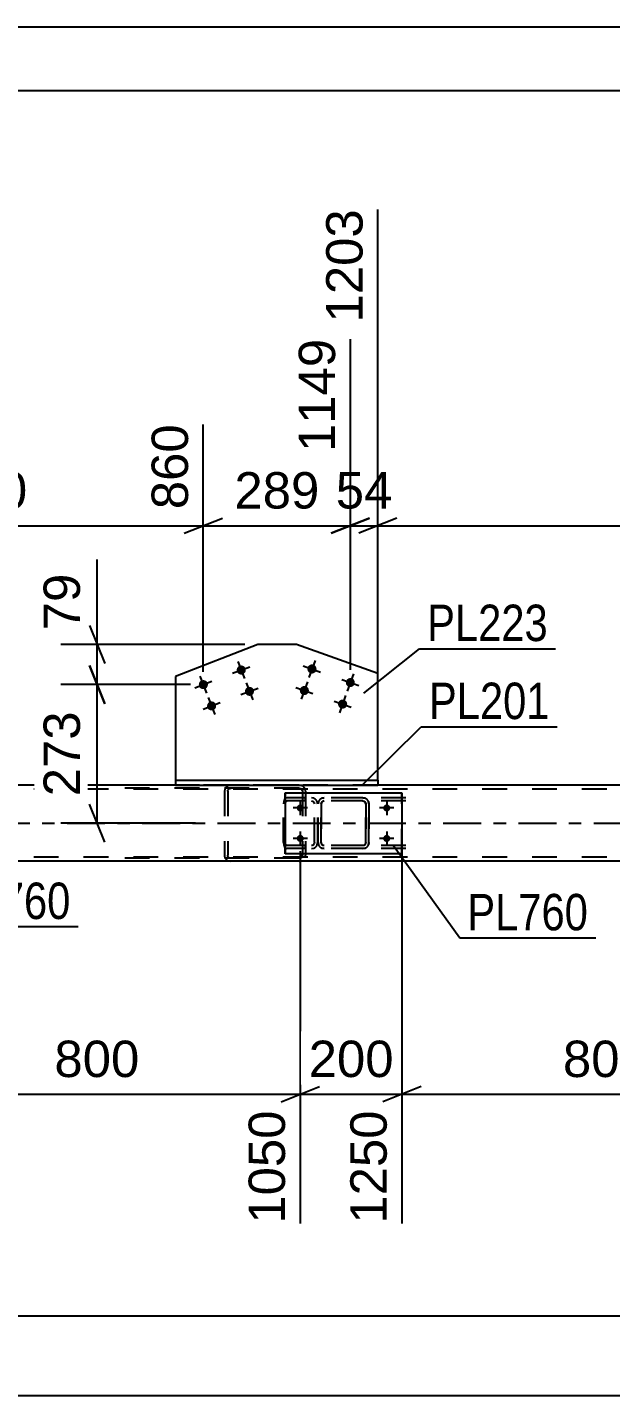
# Model space of a CAD drawing. Header units: millimetres. Extents: x -136 to 705, y -401 to 193.
# Drawn here: x -8.1 to 37.8, y 85.5 to 193.2 of the extents above; entities that cross this region are included whole.
import ezdxf

# ---------------------------------------------------------------- set-up
doc = ezdxf.new("R2010")
doc.units = ezdxf.units.MM
doc.linetypes.add('DXK_LINE_DOT2', pattern=[3.9198, 1.9599, -1.9599])
doc.linetypes.add('DXK_LINE_DOT3', pattern=[5.9187, 2.979, -0.9799, 0.9799, -0.9799])
doc.styles.add('Arial', font='ARIAL.TTF', dxfattribs={"height": 0.2})
doc.styles.add('Arial Narrow', font='ARIALN.TTF', dxfattribs={"height": 0.2})

# ---------------------------------------------------------------- blocks, each defined once
blk = doc.blocks.new('Unknown-318887035-1115')
at = {"color": 5, "linetype": 'Continuous'}
for p, q in [((705.32, 193.19), (-135.68, 193.19)), ((700.32, 188.19), (-130.68, 188.19))]:
    blk.add_line(p, q, dxfattribs=at)
blk = doc.blocks.new('Bolt-318887035-1570 - 1230')
at = {"linetype": 'Continuous'}
for points in [[(13.41, 131.46, -1), (13.41, 132.02, -1)], [(20.21, 131.46, -1), (20.21, 132.02, -1)], [(13.41, 129.06, -1), (13.41, 129.62, -1)], [(20.21, 129.06, -1), (20.21, 129.62, -1)]]:
    blk.add_hatch(color=1, dxfattribs=at).paths.add_polyline_path(points)
at = {"color": 1, "linetype": 'Continuous'}
for p, q in [((13.97, 131.74), (12.85, 131.74)), ((13.41, 132.3), (13.41, 131.18)), ((20.77, 131.74), (19.65, 131.74)), ((20.21, 132.3), (20.21, 131.18)), ((13.97, 129.34), (12.85, 129.34)), ((13.41, 129.9), (13.41, 128.78)), ((20.77, 129.34), (19.65, 129.34)), ((20.21, 129.9), (20.21, 128.78))]:
    blk.add_line(p, q, dxfattribs=at)
blk = doc.blocks.new('Part-318887035-1452 - 1230')
at = {"color": 7, "linetype": 'DXK_LINE_DOT2'}
for p, q in [((12.26, 132.5), (12.17, 132.4)), ((12.36, 132.54), (12.26, 132.5)), ((21.72, 132.54), (12.36, 132.54)), ((13.83, 132.3), (13.83, 132.54)), ((14.47, 132.5), (14.28, 132.54)), ((12.12, 132.24), (12.1, 132.06)), ((12.1, 129.02), (12.1, 132.06)), ((12.17, 132.4), (12.12, 132.24)), ((12.23, 132.06), (12.24, 132.15)), ((12.23, 129.02), (12.23, 132.06)), ((12.24, 132.15), (12.27, 132.23)), ((12.27, 132.23), (12.31, 132.28)), ((12.31, 132.28), (12.36, 132.3)), ((21.72, 132.3), (12.36, 132.3)), ((14.28, 132.3), (14.37, 132.28)), ((14.37, 132.28), (14.45, 132.23)), ((14.45, 132.23), (14.51, 132.15)), ((14.51, 132.15), (14.53, 132.06)), ((14.53, 129.02), (14.53, 132.06)), ((14.78, 132.06), (14.74, 132.24)), ((14.78, 129.02), (14.78, 132.06)), ((12.1, 129.02), (12.12, 128.83)), ((12.12, 128.83), (12.17, 128.68)), ((12.17, 128.68), (12.26, 128.57)), ((12.24, 128.92), (12.23, 129.02)), ((12.27, 128.85), (12.24, 128.92)), ((12.26, 128.57), (12.36, 128.54)), ((12.31, 128.79), (12.27, 128.85)), ((12.36, 128.78), (12.31, 128.79)), ((21.72, 128.78), (12.36, 128.78)), ((21.72, 128.54), (12.36, 128.54)), ((13.83, 128.54), (13.83, 128.78)), ((14.37, 128.79), (14.28, 128.78)), ((14.28, 128.54), (14.47, 128.57)), ((14.45, 128.85), (14.37, 128.79)), ((14.51, 128.92), (14.45, 128.85)), ((14.53, 129.02), (14.51, 128.92)), ((14.74, 128.83), (14.78, 129.02))]:
    blk.add_line(p, q, dxfattribs=at)
for centre, start, end in [((14.29, 132.04), 23.8951, 68.8487), ((14.29, 129.03), 291.1513, 336.1049)]:
    blk.add_arc(centre, 0.492, start, end, dxfattribs=at)
blk = doc.blocks.new('Part-318887035-1468 - 1230')
at = {"color": 2, "linetype": 'Continuous'}
for p, q in [((10.06, 144.6), (3.6, 142.1)), ((13.1, 144.6), (10.06, 144.6)), ((19.51, 142.33), (13.1, 144.6)), ((19.51, 133.94), (19.51, 142.33)), ((3.6, 142.1), (3.6, 133.94))]:
    blk.add_line(p, q, dxfattribs=at)
at = {"color": 7, "linetype": 'DXK_LINE_DOT2'}
blk.add_line((3.6, 133.94), (19.51, 133.94), dxfattribs=at)
blk = doc.blocks.new('Part-318887035-1483 - 1230')
at = {"color": 2, "linetype": 'Continuous'}
for p, q in [((3.6, 133.94), (3.6, 133.54)), ((3.6, 133.94), (19.51, 133.94)), ((19.51, 133.94), (19.51, 133.54)), ((3.6, 133.54), (19.51, 133.54))]:
    blk.add_line(p, q, dxfattribs=at)
blk = doc.blocks.new('Bolt-318887035-1567 - 1230')
at = {"linetype": 'Continuous'}
for points in [[(9.1, 142.73, -1), (8.43, 142.47, -1)], [(6.12, 141.58, -1), (5.45, 141.32, -1)], [(9.75, 141.05, -1), (9.08, 140.79, -1)], [(6.77, 139.9, -1), (6.1, 139.64, -1)]]:
    blk.add_hatch(color=1, dxfattribs=at).paths.add_polyline_path(points)
at = {"color": 1, "linetype": 'Continuous'}
for p, q in [((8.51, 143.27), (9.03, 141.93)), ((8.09, 142.34), (9.44, 142.86)), ((5.11, 141.19), (6.45, 141.71)), ((5.52, 142.12), (6.04, 140.78)), ((8.74, 140.66), (10.09, 141.18)), ((9.16, 141.6), (9.68, 140.25)), ((5.76, 139.51), (7.1, 140.03)), ((6.17, 140.44), (6.69, 139.1))]:
    blk.add_line(p, q, dxfattribs=at)
blk = doc.blocks.new('Part-318887035-1617 - 1230')
at = {"color": 7, "linetype": 'DXK_LINE_DOT2'}
for p, q in [((629.41, 133.22), (-28.61, 133.22)), ((19.51, 133.54), (3.6, 133.54)), ((629.41, 127.86), (-28.61, 127.86))]:
    blk.add_line(p, q, dxfattribs=at)
at = {"color": 2, "linetype": 'Continuous'}
for p, q in [((3.6, 133.54), (-24.61, 133.54)), ((88.93, 133.54), (19.51, 133.54)), ((629.41, 127.54), (-24.61, 127.54))]:
    blk.add_line(p, q, dxfattribs=at)
at = {"color": 7, "linetype": 'DXK_LINE_DOT3'}
blk.add_line((-28.61, 130.54), (629.41, 130.54), dxfattribs=at)
blk = doc.blocks.new('Part-318887035-1641 - 1230')
at = {"color": 7, "linetype": 'DXK_LINE_DOT2'}
for p, q in [((13.32, 133.54), (-0.58, 133.54)), ((13.32, 133.3), (-0.58, 133.3)), ((7.48, 133.22), (7.45, 133.06)), ((7.45, 133.06), (7.45, 128.02)), ((7.48, 133.24), (7.48, 133.22)), ((7.7, 133.06), (7.72, 133.15)), ((7.7, 133.06), (7.7, 128.02)), ((7.72, 133.15), (7.78, 133.23)), ((7.96, 133.54), (7.76, 133.5)), ((7.78, 133.23), (7.86, 133.28)), ((7.86, 133.28), (7.96, 133.3)), ((13.52, 133.5), (13.32, 133.54)), ((13.32, 133.3), (13.42, 133.28)), ((13.42, 133.28), (13.5, 133.23)), ((13.5, 133.23), (13.56, 133.15)), ((13.56, 133.15), (13.58, 133.06)), ((13.58, 133.06), (13.58, 128.02)), ((13.8, 133.22), (13.79, 133.24)), ((13.83, 133.06), (13.8, 133.22)), ((13.83, 133.06), (13.83, 128.02)), ((13.32, 127.78), (-0.58, 127.78)), ((13.32, 127.54), (-0.58, 127.54)), ((7.45, 128.02), (7.46, 127.95)), ((7.46, 127.95), (7.48, 127.83)), ((7.72, 127.95), (7.7, 128.02)), ((7.72, 127.92), (7.72, 127.95)), ((7.78, 127.85), (7.72, 127.92)), ((7.76, 127.57), (7.96, 127.54)), ((7.86, 127.79), (7.78, 127.85)), ((7.96, 127.78), (7.86, 127.79)), ((13.42, 127.79), (13.32, 127.78)), ((13.32, 127.54), (13.52, 127.57)), ((13.5, 127.85), (13.42, 127.79)), ((13.56, 127.92), (13.5, 127.85)), ((13.56, 127.95), (13.58, 128.02)), ((13.56, 127.92), (13.56, 127.95)), ((13.79, 127.83), (13.82, 127.95)), ((13.82, 127.95), (13.83, 128.02))]:
    blk.add_line(p, q, dxfattribs=at)
for centre, start, end in [((7.94, 133.03), 110.7583, 155.68), ((13.34, 133.03), 24.32, 69.2417), ((7.94, 128.04), 204.32, 249.2417)]:
    blk.add_arc(centre, 0.496, start, end, dxfattribs=at)
blk = doc.blocks.new('Part-318887035-1664 - 1230')
at = {"color": 2, "linetype": 'Continuous'}
for p, q in [((12.21, 132.94), (12.21, 128.14)), ((12.21, 132.94), (21.41, 132.94)), ((21.41, 132.94), (21.41, 128.14)), ((21.41, 128.14), (12.21, 128.14))]:
    blk.add_line(p, q, dxfattribs=at)
at = {"color": 7, "linetype": 'DXK_LINE_DOT2'}
for p, q in [((12.21, 128.14), (12.21, 132.94)), ((21.41, 128.14), (21.41, 132.94))]:
    blk.add_line(p, q, dxfattribs=at)
blk = doc.blocks.new('Part-318887035-1665 - 1230')
at = {"color": 7, "linetype": 'DXK_LINE_DOT2'}
for p, q in [((15.1, 132.5), (15.29, 132.54)), ((15.29, 132.54), (15.1, 132.5)), ((18.33, 132.54), (15.29, 132.54)), ((18.33, 132.54), (18.51, 132.5)), ((18.51, 132.5), (18.33, 132.54)), ((14.81, 132.06), (14.84, 132.24)), ((14.84, 132.24), (14.81, 132.06)), ((14.81, 129.02), (14.81, 132.06)), ((14.81, 132.06), (14.81, 132.06)), ((14.81, 129.02), (14.81, 132.06)), ((15.05, 132.06), (15.07, 132.15)), ((15.07, 132.15), (15.05, 132.06)), ((15.05, 129.02), (15.05, 132.06)), ((15.05, 132.06), (15.05, 132.06)), ((15.05, 132.06), (15.05, 129.02)), ((15.07, 132.15), (15.12, 132.23)), ((15.12, 132.23), (15.07, 132.15)), ((15.12, 132.23), (15.2, 132.28)), ((15.2, 132.28), (15.12, 132.23)), ((15.29, 132.3), (15.2, 132.28)), ((18.33, 132.3), (15.29, 132.3)), ((18.33, 132.3), (18.42, 132.28)), ((18.42, 132.28), (18.5, 132.23)), ((18.5, 132.23), (18.42, 132.28)), ((18.5, 132.23), (18.55, 132.15)), ((18.55, 132.15), (18.5, 132.23)), ((18.55, 132.15), (18.57, 132.06)), ((18.57, 132.06), (18.55, 132.15)), ((18.57, 129.02), (18.57, 132.06)), ((18.57, 132.06), (18.57, 132.06)), ((18.57, 132.06), (18.57, 129.02)), ((18.77, 132.24), (18.81, 132.06)), ((18.81, 132.06), (18.77, 132.24)), ((18.81, 129.02), (18.81, 132.06)), ((18.81, 132.06), (18.81, 132.06)), ((18.81, 132.06), (18.81, 129.02)), ((14.81, 129.02), (14.81, 129.02)), ((14.84, 128.83), (14.81, 129.02)), ((14.81, 129.02), (14.84, 128.83)), ((15.05, 129.02), (15.05, 129.02)), ((15.07, 128.92), (15.05, 129.02)), ((15.05, 129.02), (15.07, 128.92)), ((15.12, 128.85), (15.07, 128.92)), ((15.07, 128.92), (15.12, 128.85)), ((15.29, 128.54), (15.1, 128.57)), ((15.1, 128.57), (15.29, 128.54)), ((15.2, 128.79), (15.12, 128.85)), ((15.12, 128.85), (15.2, 128.79)), ((15.29, 128.78), (15.2, 128.79)), ((18.33, 128.78), (15.29, 128.78)), ((18.33, 128.54), (15.29, 128.54)), ((18.42, 128.79), (18.33, 128.78)), ((18.51, 128.57), (18.33, 128.54)), ((18.33, 128.54), (18.51, 128.57)), ((18.5, 128.85), (18.42, 128.79)), ((18.42, 128.79), (18.5, 128.85)), ((18.55, 128.92), (18.5, 128.85)), ((18.5, 128.85), (18.55, 128.92)), ((18.57, 129.02), (18.55, 128.92)), ((18.55, 128.92), (18.57, 129.02)), ((18.57, 129.02), (18.57, 129.02)), ((18.81, 129.02), (18.77, 128.83)), ((18.77, 128.83), (18.81, 129.02)), ((18.81, 129.02), (18.81, 129.02))]:
    blk.add_line(p, q, dxfattribs=at)
at = {"color": 7, "linetype": 'DXK_LINE_DOT3'}
blk.add_line((16.81, 130.54), (16.81, 130.54), dxfattribs=at)
at = {"color": 7, "linetype": 'DXK_LINE_DOT2'}
for centre, start, end in [((15.29, 132.06), 112.5, 157.5), ((15.29, 132.06), 112.5, 157.5), ((18.33, 132.06), 22.5, 67.5), ((18.33, 132.06), 22.5, 67.5), ((15.29, 129.02), 202.5, 247.5), ((15.29, 129.02), 202.5, 247.5), ((18.33, 129.02), 292.5, 337.5), ((18.33, 129.02), 292.5, 337.5)]:
    blk.add_arc(centre, 0.48, start, end, dxfattribs=at)
blk = doc.blocks.new('Bolt-318887035-1669 - 1230')
at = {"linetype": 'Continuous'}
for points in [[(14.67, 142.56, -1), (13.99, 142.8, -1)], [(14.07, 140.86, -1), (13.39, 141.11, -1)], [(17.68, 141.49, -1), (17.01, 141.73, -1)], [(17.08, 139.79, -1), (16.4, 140.04, -1)]]:
    blk.add_hatch(color=1, dxfattribs=at).paths.add_polyline_path(points)
at = {"color": 1, "linetype": 'Continuous'}
for p, q in [((14.57, 143.36), (14.09, 142)), ((13.65, 142.92), (15.01, 142.44)), ((17.59, 142.29), (17.1, 140.93)), ((13.05, 141.23), (14.41, 140.74)), ((13.97, 141.66), (13.49, 140.31)), ((16.67, 141.85), (18.02, 141.37)), ((16.07, 140.16), (17.42, 139.67)), ((16.98, 140.59), (16.5, 139.24))]:
    blk.add_line(p, q, dxfattribs=at)
blk = doc.blocks.new('StraightDimension-318887035-2013 - 1230')
at = {"color": 7, "linetype": 'Continuous'}
for p, q in [((19.51, 134.94), (19.51, 178.85)), ((17.35, 142.61), (17.35, 168.65)), ((15.85, 153.36), (18.85, 154.56)), ((21.01, 154.56), (18.01, 153.36)), ((17.35, 153.96), (19.51, 153.96))]:
    blk.add_line(p, q, dxfattribs=at)
at = {"color": 0, "linetype": 'Continuous'}
blk.add_wipeout([(18.91, 179.45), (14.71, 179.45), (14.71, 169.36), (18.91, 169.36)], dxfattribs=at)
at = {"color": 3, "linetype": 'Continuous', "style": 'Arial'}
blk.add_text('1203', height=2.865, rotation=90.0002, dxfattribs=at).set_placement((18.31, 169.96))
at = {"color": 0}
blk.add_wipeout([(21.25, 154.71), (21.25, 158.91), (15.6, 158.91), (15.6, 154.71)], dxfattribs=at)
at = {"color": 3, "style": 'Arial'}
blk.add_text('54', height=2.865, dxfattribs=at).set_placement((16.2, 155.31))
blk = doc.blocks.new('StraightDimension-318887035-2029 - 1230')
at = {"color": 7, "linetype": 'Continuous'}
for p, q in [((5.78, 142.45), (5.78, 161.93)), ((-28.61, 134.54), (-28.61, 157.48)), ((-27.11, 154.56), (-30.11, 153.36)), ((4.28, 153.36), (7.28, 154.56)), ((-28.61, 153.96), (5.78, 153.96))]:
    blk.add_line(p, q, dxfattribs=at)
at = {"color": 0}
blk.add_wipeout([(-7.48, 154.71), (-7.48, 158.91), (-15.35, 158.91), (-15.35, 154.71)], dxfattribs=at)
at = {"color": 3, "style": 'Arial'}
blk.add_text('860', height=2.865, dxfattribs=at).set_placement((-14.75, 155.31))
at = {"color": 0, "linetype": 'Continuous'}
for points in [[(5.18, 162.53), (0.98, 162.53), (0.98, 154.66), (5.18, 154.66)], [(-29.21, 158.08), (-33.41, 158.08), (-33.41, 154.66), (-29.21, 154.66)]]:
    blk.add_wipeout(points, dxfattribs=at)
at = {"color": 3, "linetype": 'Continuous', "style": 'Arial'}
for s, height, p in [('860', 2.865, (4.58, 155.26)), ('0', 2.87, (-29.81, 155.26))]:
    blk.add_text(s, height=height, rotation=90.0002, dxfattribs=at).set_placement(p)
blk = doc.blocks.new('StraightDimension-318887035-1779 - 1230')
at = {"color": 7, "linetype": 'Continuous'}
for p, q in [((-2.57, 144.6), (-2.57, 151.3)), ((-2.57, 144.6), (-2.57, 151.3)), ((-3.17, 146.1), (-1.97, 143.1)), ((9.06, 144.6), (-5.42, 144.6)), ((-2.57, 141.45), (-2.57, 144.6)), ((-1.97, 139.95), (-3.17, 142.95)), ((4.78, 141.45), (-5.42, 141.45))]:
    blk.add_line(p, q, dxfattribs=at)
at = {"color": 0}
blk.add_wipeout([(-3.32, 150.78), (-7.52, 150.78), (-7.52, 145.13), (-3.32, 145.13)], dxfattribs=at)
at = {"color": 3, "style": 'Arial'}
blk.add_text('79', height=2.865, rotation=90.0002, dxfattribs=at).set_placement((-3.92, 145.73))
blk = doc.blocks.new('StraightDimension-318887035-1789 - 1230')
at = {"color": 7, "linetype": 'Continuous'}
for p, q in [((-3.17, 142.95), (-1.97, 139.95)), ((4.78, 141.45), (-5.42, 141.45)), ((-2.57, 130.54), (-2.57, 141.45)), ((-1.97, 129.04), (-3.17, 132.04)), ((5.17, 130.54), (-5.42, 130.54))]:
    blk.add_line(p, q, dxfattribs=at)
at = {"color": 0}
blk.add_wipeout([(-3.32, 139.93), (-7.52, 139.93), (-7.52, 132.06), (-3.32, 132.06)], dxfattribs=at)
at = {"color": 3, "style": 'Arial'}
blk.add_text('273', height=2.865, rotation=90.0002, dxfattribs=at).set_placement((-3.92, 132.66))
blk = doc.blocks.new('StraightDimension-318887035-1860 - 1230')
at = {"color": 7, "linetype": 'Continuous'}
blk.add_line((-29.41, 85.48), (662.14, 85.48), dxfattribs=at)
blk = doc.blocks.new('StraightDimension-318887035-1891 - 1230')
at = {"color": 7, "linetype": 'Continuous'}
blk.add_line((-28.61, 91.77), (661.34, 91.77), dxfattribs=at)
blk = doc.blocks.new('StraightDimension-318887035-2006 - 1230')
at = {"color": 7, "linetype": 'Continuous'}
for p, q in [((19.51, 134.94), (19.51, 178.85)), ((91.09, 143), (91.09, 164.15)), ((21.01, 154.56), (18.01, 153.36)), ((89.59, 153.36), (92.59, 154.56)), ((19.51, 153.96), (91.09, 153.96))]:
    blk.add_line(p, q, dxfattribs=at)
at = {"color": 0}
blk.add_wipeout([(60.35, 154.71), (60.35, 158.91), (50.25, 158.91), (50.25, 154.71)], dxfattribs=at)
at = {"color": 3, "style": 'Arial'}
blk.add_text('1790', height=2.865, dxfattribs=at).set_placement((50.85, 155.31))
at = {"color": 0, "linetype": 'Continuous'}
blk.add_wipeout([(90.49, 164.75), (86.29, 164.75), (86.29, 154.66), (90.49, 154.66)], dxfattribs=at)
at = {"color": 3, "linetype": 'Continuous', "style": 'Arial'}
blk.add_text('2992', height=2.865, rotation=90.0002, dxfattribs=at).set_placement((89.89, 155.26))
blk = doc.blocks.new('StraightDimension-318887035-2020 - 1230')
at = {"color": 7, "linetype": 'Continuous'}
for p, q in [((17.35, 142.61), (17.35, 168.65)), ((5.78, 142.45), (5.78, 161.93)), ((4.28, 153.36), (7.28, 154.56)), ((18.85, 154.56), (15.85, 153.36)), ((5.78, 153.96), (17.35, 153.96))]:
    blk.add_line(p, q, dxfattribs=at)
at = {"color": 0}
blk.add_wipeout([(15.5, 154.71), (15.5, 158.91), (7.63, 158.91), (7.63, 154.71)], dxfattribs=at)
at = {"color": 3, "style": 'Arial'}
blk.add_text('289', height=2.865, dxfattribs=at).set_placement((8.23, 155.31))
at = {"color": 0, "linetype": 'Continuous'}
blk.add_wipeout([(16.75, 169.25), (12.55, 169.25), (12.55, 159.16), (16.75, 159.16)], dxfattribs=at)
at = {"color": 3, "linetype": 'Continuous', "style": 'Arial'}
blk.add_text('1149', height=2.865, rotation=90.0002, dxfattribs=at).set_placement((16.15, 159.76))
blk = doc.blocks.new('StraightDimension-318887035-2169 - 1230')
at = {"color": 7, "linetype": 'Continuous'}
for p, q in [((13.41, 128.34), (13.41, 99.02)), ((-18.59, 127.14), (-18.59, 96.74)), ((-17.09, 109.81), (-20.09, 108.61)), ((-18.59, 109.21), (13.41, 109.21)), ((11.91, 108.61), (14.91, 109.81))]:
    blk.add_line(p, q, dxfattribs=at)
at = {"color": 0}
blk.add_wipeout([(1.34, 109.96), (1.34, 114.16), (-6.53, 114.16), (-6.53, 109.96)], dxfattribs=at)
at = {"color": 3, "style": 'Arial'}
blk.add_text('800', height=2.865, dxfattribs=at).set_placement((-5.93, 110.56))
at = {"color": 0, "linetype": 'Continuous'}
blk.add_wipeout([(12.81, 108.51), (8.61, 108.51), (8.61, 98.42), (12.81, 98.42)], dxfattribs=at)
at = {"color": 3, "linetype": 'Continuous', "style": 'Arial'}
blk.add_text('1050', height=2.865, rotation=90.0002, dxfattribs=at).set_placement((12.21, 99.02))
blk = doc.blocks.new('StraightDimension-318887035-2178 - 1230')
at = {"color": 7, "linetype": 'Continuous'}
for p, q in [((13.41, 128.34), (13.41, 99.02)), ((21.41, 128.34), (21.41, 99.02)), ((11.91, 108.61), (14.91, 109.81)), ((13.41, 109.21), (21.41, 109.21)), ((22.91, 109.81), (19.91, 108.61))]:
    blk.add_line(p, q, dxfattribs=at)
at = {"color": 0}
blk.add_wipeout([(21.34, 109.96), (21.34, 114.16), (13.47, 114.16), (13.47, 109.96)], dxfattribs=at)
at = {"color": 0, "linetype": 'Continuous'}
blk.add_wipeout([(20.81, 108.51), (16.61, 108.51), (16.61, 98.42), (20.81, 98.42)], dxfattribs=at)
at = {"color": 3, "style": 'Arial'}
blk.add_text('200', height=2.865, dxfattribs=at).set_placement((14.07, 110.56))
at = {"color": 3, "linetype": 'Continuous', "style": 'Arial'}
blk.add_text('1250', height=2.865, rotation=90.0002, dxfattribs=at).set_placement((20.21, 99.02))
blk = doc.blocks.new('StraightDimension-318887035-2187 - 1230')
at = {"color": 7, "linetype": 'Continuous'}
for p, q in [((21.41, 128.34), (21.41, 99.02)), ((53.41, 128.34), (53.41, 99.02)), ((22.91, 109.81), (19.91, 108.61)), ((21.41, 109.21), (53.41, 109.21)), ((51.91, 108.61), (54.91, 109.81))]:
    blk.add_line(p, q, dxfattribs=at)
at = {"color": 0}
blk.add_wipeout([(41.34, 109.96), (41.34, 114.16), (33.47, 114.16), (33.47, 109.96)], dxfattribs=at)
at = {"color": 3, "style": 'Arial'}
blk.add_text('800', height=2.865, dxfattribs=at).set_placement((34.07, 110.56))
at = {"color": 0, "linetype": 'Continuous'}
blk.add_wipeout([(52.81, 108.51), (48.61, 108.51), (48.61, 98.42), (52.81, 98.42)], dxfattribs=at)
at = {"color": 3, "linetype": 'Continuous', "style": 'Arial'}
blk.add_text('2050', height=2.865, rotation=90.0002, dxfattribs=at).set_placement((52.21, 99.02))
blk = doc.blocks.new('Mark-318887035-1464 - 1230')
at = {"color": 30, "linetype": 'Continuous'}
for p, q in [((18.42, 140.79), (22.79, 144.28)), ((22.79, 144.28), (33.49, 144.28))]:
    blk.add_line(p, q, dxfattribs=at)
at = {"color": 0}
blk.add_wipeout([(32.89, 144.88), (32.89, 147.88), (23.39, 147.88), (23.39, 144.88)], dxfattribs=at)
blk.add_wipeout([(32.89, 144.88), (32.89, 147.88), (23.39, 147.88), (23.39, 144.88)], dxfattribs=at)
at = {"color": 3, "style": 'Arial Narrow'}
blk.add_text('PL223', height=2.863, dxfattribs=at).set_placement((23.39, 144.88))
blk = doc.blocks.new('Mark-318887035-1479 - 1230')
at = {"color": 30, "linetype": 'Continuous'}
for p, q in [((18.28, 133.54), (22.93, 138.14)), ((22.93, 138.14), (33.63, 138.14))]:
    blk.add_line(p, q, dxfattribs=at)
at = {"color": 0}
blk.add_wipeout([(33.03, 138.74), (33.03, 141.74), (23.53, 141.74), (23.53, 138.74)], dxfattribs=at)
blk.add_wipeout([(33.03, 138.74), (33.03, 141.74), (23.53, 141.74), (23.53, 138.74)], dxfattribs=at)
at = {"color": 3, "style": 'Arial Narrow'}
blk.add_text('PL201', height=2.863, dxfattribs=at).set_placement((23.53, 138.74))
blk = doc.blocks.new('Mark-318887035-1618 - 1230')
at = {"color": 30, "linetype": 'Continuous'}
for p, q in [((-19.89, 128.32), (-14.76, 122.4)), ((-14.76, 122.4), (-4.06, 122.4))]:
    blk.add_line(p, q, dxfattribs=at)
at = {"color": 0}
blk.add_wipeout([(-4.66, 123), (-4.66, 126), (-14.16, 126), (-14.16, 123)], dxfattribs=at)
blk.add_wipeout([(-4.66, 123), (-4.66, 126), (-14.16, 126), (-14.16, 123)], dxfattribs=at)
at = {"color": 3, "style": 'Arial Narrow'}
blk.add_text('PL760', height=2.863, dxfattribs=at).set_placement((-14.16, 123))
blk = doc.blocks.new('Mark-318887035-1660 - 1230')
at = {"color": 30, "linetype": 'Continuous'}
for p, q in [((20.71, 128.8), (25.95, 121.51)), ((25.95, 121.51), (36.65, 121.51))]:
    blk.add_line(p, q, dxfattribs=at)
at = {"color": 0}
blk.add_wipeout([(36.05, 122.11), (36.05, 125.11), (26.55, 125.11), (26.55, 122.11)], dxfattribs=at)
blk.add_wipeout([(36.05, 122.11), (36.05, 125.11), (26.55, 125.11), (26.55, 122.11)], dxfattribs=at)
at = {"color": 3, "style": 'Arial Narrow'}
blk.add_text('PL760', height=2.863, dxfattribs=at).set_placement((26.55, 122.11))

msp = doc.modelspace()

# ---------------------------------------------------------------- block references
for name in ['Unknown-318887035-1115', 'Part-318887035-1468 - 1230', 'Bolt-318887035-1567 - 1230', 'Bolt-318887035-1669 - 1230', 'Part-318887035-1483 - 1230', 'Part-318887035-1617 - 1230', 'Part-318887035-1641 - 1230', 'Part-318887035-1452 - 1230', 'Part-318887035-1664 - 1230', 'Part-318887035-1665 - 1230', 'Bolt-318887035-1570 - 1230']:
    msp.add_blockref(name, (0, 0))

# ---------------------------------------------------------------- next in the draw order: block references
for name in ['StraightDimension-318887035-2013 - 1230', 'StraightDimension-318887035-2029 - 1230', 'StraightDimension-318887035-1860 - 1230']:
    msp.add_blockref(name, (0, 0))

# ---------------------------------------------------------------- next in the draw order: block references
for name in ['StraightDimension-318887035-2006 - 1230', 'StraightDimension-318887035-1779 - 1230', 'StraightDimension-318887035-1891 - 1230']:
    msp.add_blockref(name, (0, 0))

# ---------------------------------------------------------------- next in the draw order: block references
for name in ['StraightDimension-318887035-1789 - 1230', 'StraightDimension-318887035-2169 - 1230']:
    msp.add_blockref(name, (0, 0))

# ---------------------------------------------------------------- next in the draw order: block references
for name in ['StraightDimension-318887035-2020 - 1230', 'Mark-318887035-1618 - 1230', 'StraightDimension-318887035-2178 - 1230']:
    msp.add_blockref(name, (0, 0))

# ---------------------------------------------------------------- next in the draw order: block references
for name in ['Mark-318887035-1464 - 1230', 'StraightDimension-318887035-2187 - 1230']:
    msp.add_blockref(name, (0, 0))

# ---------------------------------------------------------------- next in the draw order: block references
for name in ['Mark-318887035-1479 - 1230', 'Mark-318887035-1660 - 1230']:
    msp.add_blockref(name, (0, 0))

doc.saveas('drawing.dxf')
